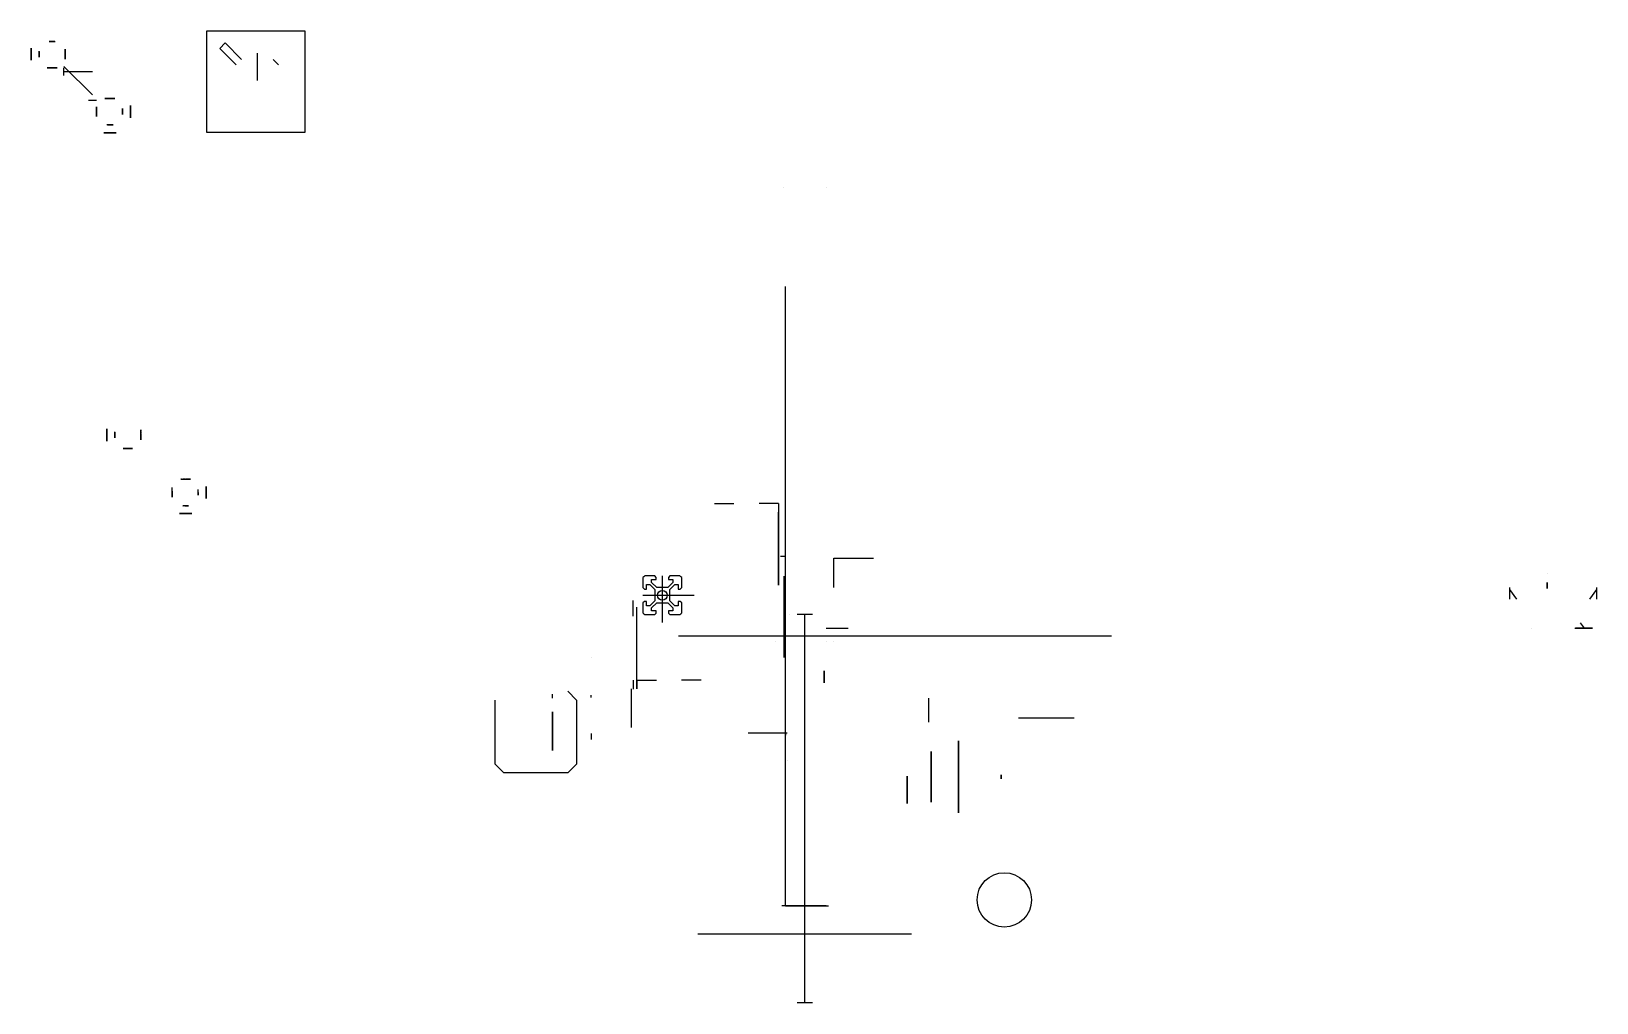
# Model space of a CAD drawing. Header units: inches. Extents: x -294 to 513, y -190 to 311.
import ezdxf

# ---------------------------------------------------------------- set-up
doc = ezdxf.new("R2010")
doc.units = ezdxf.units.IN
doc.header["$MEASUREMENT"] = 0
for name, color, linetype in [('_aluminium', 40, 'Continuous'), ('_bearing', 142, 'Continuous'), ('_casing 1', 253, 'Continuous'), ('_casing 2', 250, 'Continuous')]:
    doc.layers.add(name, color=color, linetype=linetype)

# ---------------------------------------------------------------- blocks, each defined once
blk = doc.blocks.new('nema 17 50 mm')
at = {"extrusion": (1, -2.22045e-16, -1.22465e-16), "elevation": 33}
for points in [[(33, 0), (23, 0)], [(0, 0), (10, 0)]]:
    blk.add_lwpolyline(points, dxfattribs=at)
at = {"extrusion": (-5.52203e-30, -1, -8.26946e-16)}
blk.add_lwpolyline([(33, 0), (37.5, 4.5), (37.5, 37.5), (33, 42), (0, 42), (-4.5, 37.5), (-4.5, 4.5)], dxfattribs=at)
blk = doc.blocks.new('nema 17 x 34')
at = {"elevation": 33}
blk.add_lwpolyline([(16.5, 21), (21, 16.5), (21, -16.5), (16.5, -21), (-16.5, -21), (-21, -16.5), (-21, 16.5)], dxfattribs=at)
at = {"extrusion": (1, 0, 2.22045e-16), "elevation": 16.5}
for points in [[(21, 0), (21, 10)], [(21, 33), (21, 23)]]:
    blk.add_lwpolyline(points, dxfattribs=at)
blk = doc.blocks.new('GEARED MOTOR')
blk.add_circle((0, 0, 36), 6.8)
at = {"layer": '_casing 1'}
blk.add_circle((0, 0), 1, dxfattribs=at)
at = {"layer": '_casing 2'}
for centre, radius in [((0, 0, 36), 13.1), ((-13.1, 0, 36), 1.5), ((13.1, 0, 36), 1.5)]:
    blk.add_circle(centre, radius, dxfattribs=at)
blk = doc.blocks.new('extruderwe')
for centre, radius in [((2.75, 6.22, -17), 18.5), ((2.75, 12.88, 9.47), 7)]:
    blk.add_circle(centre, radius)
at = {"rotation": 336.1026636515177}
blk.add_blockref('GEARED MOTOR', (2.75, 6.22, -39), dxfattribs=at)
blk = doc.blocks.new('y carriage')
at = {"extrusion": (0, 1, 0), "elevation": 35.8}
for points in [[(11.03, 21.01), (11.03, 33.3)], [(-11.03, 21.01), (-11.03, 33.3)]]:
    blk.add_lwpolyline(points, dxfattribs=at)
blk = doc.blocks.new('caraige 2')
at = {"extrusion": (0, 1, 0), "elevation": -14}
for points in [[(26.3, 5.64), (26.3, 17.92)], [(4.24, 5.64), (4.24, 17.92)]]:
    blk.add_lwpolyline(points, dxfattribs=at)
blk = doc.blocks.new('y motor')
at = {"extrusion": (1, -2.22045e-16, -1.83697e-16), "rotation": 270}
blk.add_blockref('nema 17 x 34', (1.58, -21, -33), dxfattribs=at)
blk = doc.blocks.new('bearing place')
at = {"layer": '_bearing'}
for centre, radius, start, end in [((0, 0), 2.56, 75, 45), ((-0.01, -0.01, -13.51), 1.58, 31.24207, 345.29925), ((0, 0), 1.57, 60, 15)]:
    blk.add_arc(centre, radius, start, end, dxfattribs=at)
blk = doc.blocks.new('half y')
at = {"layer": '_bearing', "extrusion": (3.14018e-16, -0.707107, 0.707107), "elevation": 22.83}
for points in [[(-13, -0.69), (-7.99, 4.33)], [(-13, 4.33), (-7.06, 4.33)]]:
    blk.add_lwpolyline(points, dxfattribs=at)

msp = doc.modelspace()

# ---------------------------------------------------------------- linework, layer by layer
msp.add_line((-5.11, -11.76, 6.09), (-5.11, -11.76, 13.91))
at = {"extrusion": (0, -1, 0)}
msp.add_line((115.91, -139.7, -14.94), (113.09, -139.7, -12.11), dxfattribs=at)
at = {"extrusion": (0, 1, 0)}
for points, elevation in [([(-93.86, 14.94), (-93.86, 27.23)], 230.62), ([(-115.91, 14.94), (-115.91, 27.23)], 230.62), ([(-94.78, 22.5), (-92.39, 22.5), (-92.39, 20.1)], 40.3), ([(-479.54, 14.94), (-479.54, 27.23)], 3.28), ([(-501.59, 14.94), (-501.59, 27.23)], 3.28), ([(-39.89, 37.13), (-39.89, 137.13), (-262.9, 137.13)], -0.64)]:
    msp.add_lwpolyline(points, dxfattribs=dict(at, elevation=elevation))
for points, elevation in [([(94.89, -139.7), (94.89, 179.43)], -20), ([(119.91, 24.28), (119.91, 39.48), (140.33, 39.48)], 3.4), ([(108.8, 10.3), (100.97, 10.3)], 20), ([(104.89, -189.7), (104.89, 10.3)], 20), ([(114.89, -24.9), (114.89, -18.62)], 170.43), ([(114.89, -18.62), (114.89, -24.9)], 153.09), ([(101.75, -139.7), (108.03, -139.7)], 18.11), ([(159.89, -154.45), (49.89, -154.45)], 30), ([(108.8, -189.7), (100.97, -189.7)], 20)]:
    msp.add_lwpolyline(points, dxfattribs=dict(elevation=elevation))
msp.add_lwpolyline([(21.97, 29.83), (21.51, 29.37), (21.51, 24.21), (22.28, 23.44), (23.4, 23.44), (23.4, 25.8), (25.02, 25.8), (27.58, 23.18), (27.58, 20.3), (27.58, 17.42), (25.02, 14.8), (23.4, 14.8), (23.4, 17.16), (22.28, 17.16), (21.51, 16.39), (21.51, 11.23), (21.97, 10.77), (22.44, 10.3), (27.6, 10.3), (28.37, 11.07), (28.37, 12.19), (26.01, 12.19), (26.01, 13.81), (28.62, 16.37), (31.51, 16.37), (34.39, 16.37), (37.01, 13.81), (37.01, 12.19), (34.65, 12.19), (34.65, 11.07), (35.42, 10.3), (40.58, 10.3), (41.04, 10.77), (41.51, 11.23), (41.51, 16.39), (40.74, 17.16), (39.62, 17.16), (39.62, 14.8), (38, 14.8), (35.44, 17.42), (35.44, 20.3), (35.44, 23.18), (38, 25.8), (39.62, 25.8), (39.62, 23.44), (40.74, 23.44), (41.51, 24.21), (41.51, 29.37), (41.04, 29.83), (40.58, 30.3), (35.42, 30.3), (34.65, 29.53), (34.65, 28.41), (37.01, 28.41), (37.01, 26.79), (34.39, 24.23), (31.51, 24.23), (28.62, 24.23), (26.01, 26.79), (26.01, 28.41), (28.37, 28.41), (28.37, 29.53), (27.6, 30.3), (22.44, 30.3)], close=True)
for points in [[(31.51, 30.3), (31.51, 6.29)], [(21.51, 20.3), (47.92, 20.3)], [(15.45, -27.92), (15.45, -47.92)]]:
    msp.add_lwpolyline(points)
at = {"extrusion": (1, -2.22045e-16, 4.93038e-32)}
for points, elevation in [([(30.07, 31), (-11.76, 7.19)], 94.16), ([(30.07, 31), (25.41, 31)], 94.16), ([(25.57, 26.5), (25.57, 31.54)], 94.16), ([(-32.69, 171.2), (-30.7, 171.2)], -25.11), ([(-32.48, 0.5), (-31.19, 0.5)], -5.11), ([(-31.26, -0.73), (-31.26, 1.25)], -5.11), ([(-40.67, 171.2), (-58.8, 171.2), (-59.74, 170.27), (-59.74, 165.12), (-59.74, 152.14), (-58.8, 151.2), (-40.67, 151.2), (-39.74, 152.14), (-39.74, 170.27), (-39.74, 171.76)], -25.11), ([(-50.83, 151.2), (-52.29, 151.2)], -25.11), ([(-51.76, 152.14), (-51.76, 150.28)], -25.11), ([(-51.03, -20.5), (-54, -20.5)], -5.11), ([(-52.26, -19.27), (-52.26, -20.7), (-52.26, -22.38)], -5.11), ([(-139.7, -6.86), (-139.7, -13.14)], 113)]:
    msp.add_lwpolyline(points, dxfattribs=dict(at, elevation=elevation))
at = {"extrusion": (1, 0, 2.22045e-16)}
for points, elevation in [([(9.58, -11), (17.67, -11)], 16.51), ([(14.08, -6.5), (14.08, -12.05)], 16.51), ([(-23.42, 31), (-28.14, 31)], 16.51), ([(-27.92, 26.5), (-27.92, 31.49)], 16.51), ([(-32.69, 0), (-31.47, 0)], 94.89), ([(-31.76, -0.93), (-31.76, 0.15)], 94.89)]:
    msp.add_lwpolyline(points, dxfattribs=dict(at, elevation=elevation))
at = {"extrusion": (-1.97215e-31, -1, 2.22045e-16), "elevation": -10.3}
msp.add_lwpolyline([(96.78, 13.14), (96.78, 6.86)], dxfattribs=at)
at = {"extrusion": (0, -1, 0)}
for points, elevation in [([(115.91, 14.94), (124.4, 6.46)], -3.28), ([(118.74, 17.77), (127.23, 9.28)], -3.28), ([(89.86, 14.94), (89.86, 27.23)], 3.72), ([(115.91, 14.94), (115.91, 27.23)], 3.72), ([(119.91, 14.94), (119.91, 27.23)], 3.72), ([(95.82, 20), (95.82, 32)], 64.7)]:
    msp.add_lwpolyline(points, dxfattribs=dict(at, elevation=elevation))
at = {"extrusion": (1, -2.22045e-16, 4.93038e-32), "elevation": -25.11}
msp.add_lwpolyline([(-59.74, 151.21), (-39.74, 151.21), (-39.74, 171.2), (-59.74, 171.2)], close=True, dxfattribs=at)
at = {"extrusion": (0, -1, 2.22045e-16)}
for points, elevation in [([(95.82, -0.93), (75.82, -0.93)], 50.83), ([(95.82, -0.93), (95.82, 19.07)], 50.83), ([(95.82, -20), (93.11, -20)], 139.7), ([(94.89, -19.07), (94.89, -21.27)], 139.7), ([(113.95, 20), (117.06, 20)], 139.7), ([(114.11, 13.14), (114.11, 6.86)], 139.7), ([(114.89, 19.07), (114.89, 21.83)], 139.7)]:
    msp.add_lwpolyline(points, dxfattribs=dict(at, elevation=elevation))
at = {"extrusion": (1, -9.86076e-32, -2.22045e-16), "elevation": 94.89}
for points in [[(-50.83, 0), (-51.81, 0)], [(-51.76, -0.93), (-51.76, 0.14)]]:
    msp.add_lwpolyline(points, dxfattribs=at)
at = {"extrusion": (0, -1, 2.22045e-16), "elevation": 139.7}
msp.add_lwpolyline([(94.89, 19.07), (95.82, 20), (113.95, 20), (114.89, 19.07), (114.89, 0.93), (114.89, -19.07), (113.95, -20), (95.82, -20), (94.89, -19.07)], close=True, dxfattribs=at)
for centre, radius in [((31.51, 20.3), 2.5), ((207.71, -136.7), 14)]:
    msp.add_circle(centre, radius)
at = {"layer": '_aluminium'}
msp.add_lwpolyline([(215.09, -42.96), (243.7, -42.96)], dxfattribs=at)
at = {"layer": '_bearing'}
msp.add_lwpolyline([(-203.33, 258.94), (-152.56, 258.94), (-152.56, 310.95), (-203.33, 310.95)], close=True, dxfattribs=at)
at = {"layer": '_bearing', "extrusion": (1, -9.86076e-32, -2.22045e-16)}
for points, elevation in [([(300.74, 136.92), (297.62, 136.92), (296.06, 134.21), (297.62, 131.51), (300.68, 131.51), (302.3, 134.21), (300.74, 136.92)], -293.6), ([(267.97, 149.82), (271.1, 149.82), (272.67, 147.11), (271.1, 144.4), (267.97, 144.4), (266.41, 147.11), (267.97, 149.82)], -242.57), ([(104.54, 162.98), (101.34, 162.98), (99.74, 160.21), (101.34, 157.44), (104.54, 157.44), (106.14, 160.21), (104.54, 162.98)], -254.6), ([(104.5, 136.92), (101.38, 136.92), (99.82, 134.21), (101.38, 131.51), (104.45, 131.51), (106.07, 134.21), (104.5, 136.92)], -254.6), ([(71.74, 149.82), (74.86, 149.82), (76.43, 147.11), (74.86, 144.4), (71.74, 144.4), (70.17, 147.11), (71.74, 149.82)], -203.58)]:
    msp.add_lwpolyline(points, dxfattribs=dict(at, elevation=elevation))
at = {"layer": '_bearing'}
for points, elevation in [([(-188.06, 293.66), (-196.54, 302.14), (-193.72, 304.97), (-185.23, 296.49)], 147.11), ([(-177.11, 285.54), (-177.11, 299.65)], -72.89), ([(-262.08, 278.21), (-276.85, 292.87)], 147.11), ([(-276.85, 288.2), (-276.85, 292.2)], 147.22), ([(-166.16, 293.66), (-168.99, 296.49)], 147.11), ([(-276.85, 290.2), (-262.08, 290.2)], 147.22), ([(-264.08, 275.54), (-260.08, 275.54)], 147.11)]:
    msp.add_lwpolyline(points, dxfattribs=dict(at, elevation=elevation))
at = {"layer": '_bearing', "extrusion": (9.86076e-32, 1, -2.22045e-16)}
for points, elevation in [([(254.65, 136.92), (251.52, 136.92), (249.95, 134.21), (251.52, 131.5), (254.65, 131.5), (256.21, 134.21)], 258.67), ([(254.65, 162.92), (251.52, 162.92), (249.95, 160.21), (251.52, 157.5), (254.65, 157.5), (256.21, 160.21)], 258.67), ([(215.65, 136.92), (212.53, 136.92), (210.96, 134.21), (212.53, 131.5), (215.65, 131.5), (217.22, 134.21)], 62.43), ([(215.65, 162.92), (212.53, 162.92), (210.96, 160.21), (212.53, 157.5), (215.65, 157.5), (217.22, 160.21)], 62.43)]:
    msp.add_lwpolyline(points, close=True, dxfattribs=dict(at, elevation=elevation))
at = {"layer": '_bearing', "extrusion": (1, -2.22045e-16, 0), "elevation": 487.42}
msp.add_lwpolyline([(31.28, 26.63), (31.28, 32.63)], dxfattribs=at)
at = {"layer": '_bearing', "extrusion": (0, 1, 0), "elevation": 3.28}
msp.add_lwpolyline([(-501.59, 22.74), (-510.78, 13.54), (-501.94, 4.71)], dxfattribs=at)
at = {"layer": '_bearing', "extrusion": (0.707107, -5.55112e-17, 0.707107), "elevation": 359.26}
msp.add_lwpolyline([(3.28, -357.1), (6.11, -354.27)], dxfattribs=at)
at = {"layer": '_bearing', "extrusion": (1, -2.22045e-16, 0)}
msp.add_circle((25.29, 30.13, 487.42), 1.5, dxfattribs=at)
at = {"layer": '_bearing', "extrusion": (1, -9.86076e-32, -2.22045e-16)}
for centre, radius, start, end in [((299.19, 134.22, -289.6), 1.49, 45.19742, 344.80258), ((299.18, 134.21, -276.08), 2.47, 75, 45), ((299.18, 134.21, -276.08), 1.49, 60, 45), ((269.54, 147.11, -260.08), 2.5, 75, 0), ((269.54, 147.11, -260.08), 1.5, 75, 15), ((269.54, 147.11, -246.57), 1.5, 90, 15), ((102.94, 160.21, -237.09), 2.56, 75, 45), ((102.94, 134.21, -237.09), 2.47, 75, 45), ((102.93, 160.21, -250.6), 1.58, 31.24207, 345.29925), ((102.95, 134.22, -250.6), 1.49, 45.19742, 344.80258), ((102.94, 160.21, -237.09), 1.57, 60, 15), ((102.94, 134.21, -237.09), 1.49, 60, 45), ((73.3, 147.11, -221.09), 2.5, 75, 0), ((73.3, 147.11, -221.09), 1.5, 75, 15), ((73.3, 147.11, -207.58), 1.5, 90, 15)]:
    msp.add_arc(centre, radius, start, end, dxfattribs=at)
at = {"layer": '_bearing', "extrusion": (0, -1, 2.22045e-16)}
for centre, radius, start, end in [((-282.85, 147.22, -292.2), 2.49, 93.27762, 78.27762), ((-282.85, 147.22, -292.2), 1.5, 108.27762, 93.27762), ((-253.08, 134.21, -276.29), 2.54, 150, 90), ((-253.08, 160.21, -276.29), 2.46, 180, 90), ((-253.08, 160.21, -276.29), 1.5, 120, 75), ((-253.08, 134.21, -276.29), 1.5, 105, 75), ((-243.85, 147.22, -95.96), 2.49, 93.27762, 78.27762), ((-243.85, 147.22, -95.96), 1.5, 108.27762, 93.27762), ((-214.09, 134.21, -80.05), 2.54, 150, 90), ((-214.09, 160.21, -80.05), 2.46, 180, 90), ((-214.09, 160.21, -80.05), 1.5, 120, 75), ((-214.09, 134.21, -80.05), 1.5, 105, 75)]:
    msp.add_arc(centre, radius, start, end, dxfattribs=at)
at = {"layer": '_bearing', "extrusion": (9.86076e-32, 1, -2.22045e-16)}
for centre, start, end in [((253.08, 160.21, 262.67), 75, 15), ((214.09, 134.21, 66.43), 90, 30), ((214.09, 160.21, 66.43), 75, 15)]:
    msp.add_arc(centre, 1.5, start, end, dxfattribs=at)

# ---------------------------------------------------------------- block references
for name, p in [('y motor', (91.39, 44.99, 31)), ('y carriage', (104.89, -32.52, -6.07)), ('nema 17 x 34', (-33.68, -50.19, 114.71))]:
    msp.add_blockref(name, p)
at = {"rotation": 270}
msp.add_blockref('nema 17 50 mm', (18.45, 9.58, -20), dxfattribs=at)
at = {"extrusion": (0, 1, -1.83697e-16), "rotation": 90.00000000000007}
msp.add_blockref('caraige 2', (-182.89, 176.32, -50.67), dxfattribs=at)
at = {"extrusion": (1, -8.49831e-16, -7.77156e-16), "zscale": -1, "rotation": 90}
msp.add_blockref('extruderwe', (-67.1, 190.18, 167.05), dxfattribs=at)
at = {"layer": '_bearing', "extrusion": (1, -2.22045e-16, 4.93038e-32)}
for name, p in [('bearing place', (299.18, 160.21, -276.08)), ('bearing place', (299.18, 134.21, -276.08)), ('half y', (31.28, 26.63, 493.7))]:
    msp.add_blockref(name, p, dxfattribs=at)
at = {"layer": '_bearing', "extrusion": (-4.05742e-16, -1, 4.93038e-32)}
msp.add_blockref('bearing place', (-282.85, 147.22, -292.2), dxfattribs=at)
at = {"layer": '_bearing', "extrusion": (2.83277e-16, 1, 4.93038e-32)}
for p in [(253.08, 160.21, 276.29), (253.08, 134.21, 276.29)]:
    msp.add_blockref('bearing place', p, dxfattribs=at)
at = {"layer": '_bearing', "extrusion": (-1, 3.44509e-16, 4.93038e-32)}
msp.add_blockref('bearing place', (-269.54, 147.11, 260.08), dxfattribs=at)
at = {"layer": '_bearing', "extrusion": (-1, -2.22045e-16, 4.93038e-32), "xscale": -1}
msp.add_blockref('half y', (-31.28, 26.63, -487.42), dxfattribs=at)

doc.saveas('drawing.dxf')
